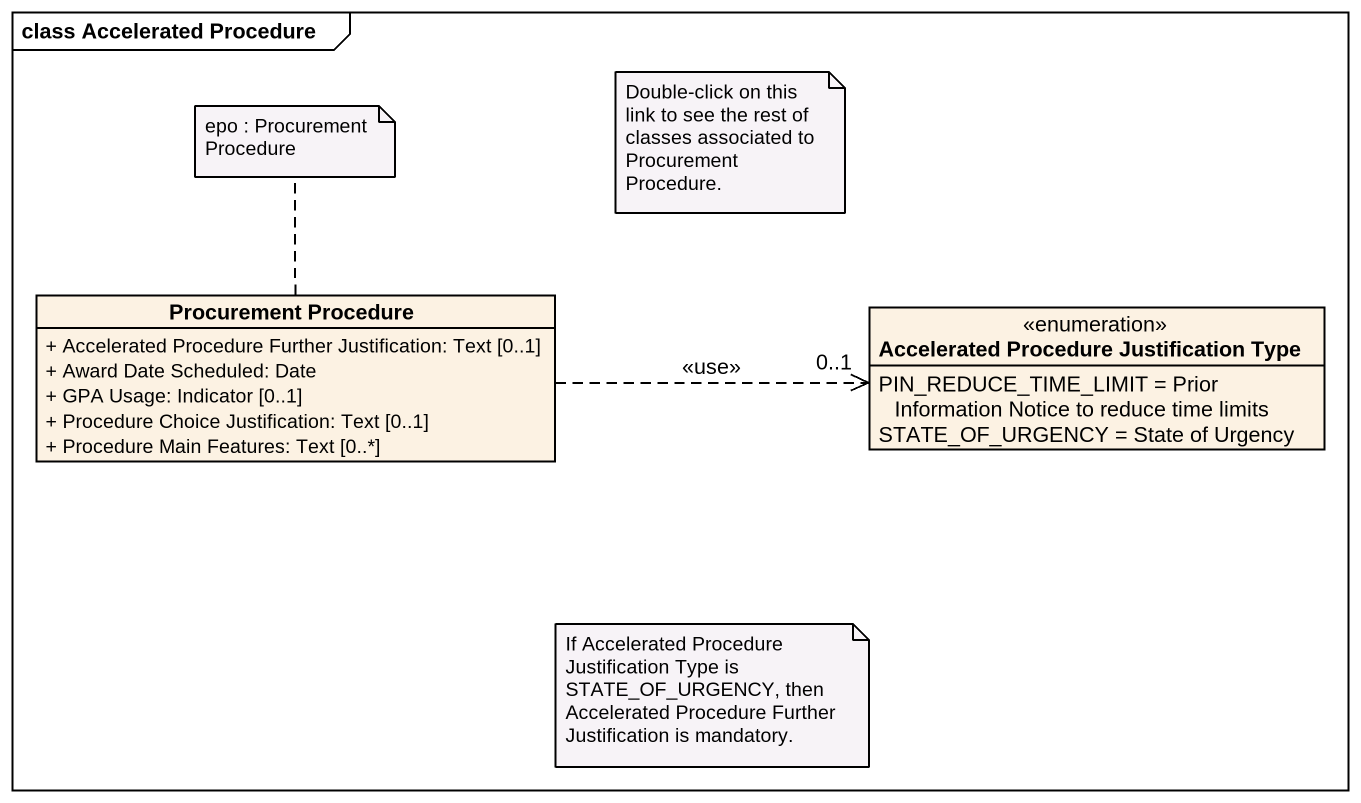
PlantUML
@startuml
mainframe class Accelerated Procedure
hide circle
hide empty members
skinparam classAttributeIconSize 0
class "Procurement Procedure" as Procurement_Procedure {
  + Accelerated Procedure Further Justification: Text [0..1]
  + Award Date Scheduled: Date
  + GPA Usage: Indicator [0..1]
  + Procedure Choice Justification: Text [0..1]
  + Procedure Main Features: Text [0..*]
}
enum "Accelerated Procedure Justification Type" as Accelerated_Procedure {
  PIN_REDUCE_TIME_LIMIT = Prior Information Notice to reduce time limits
  STATE_OF_URGENCY = State of Urgency
}
Procurement_Procedure .right.> "0..1" Accelerated_Procedure : <<use>>
note top of Procurement_Procedure : epo : Procurement Procedure
note as N2
  Double-click on this link to see the rest of classes associated to Procurement Procedure.
end note
note as N3
  If Accelerated Procedure Justification Type is STATE_OF_URGENCY, then Accelerated Procedure Further Justification is mandatory.
end note
@enduml
